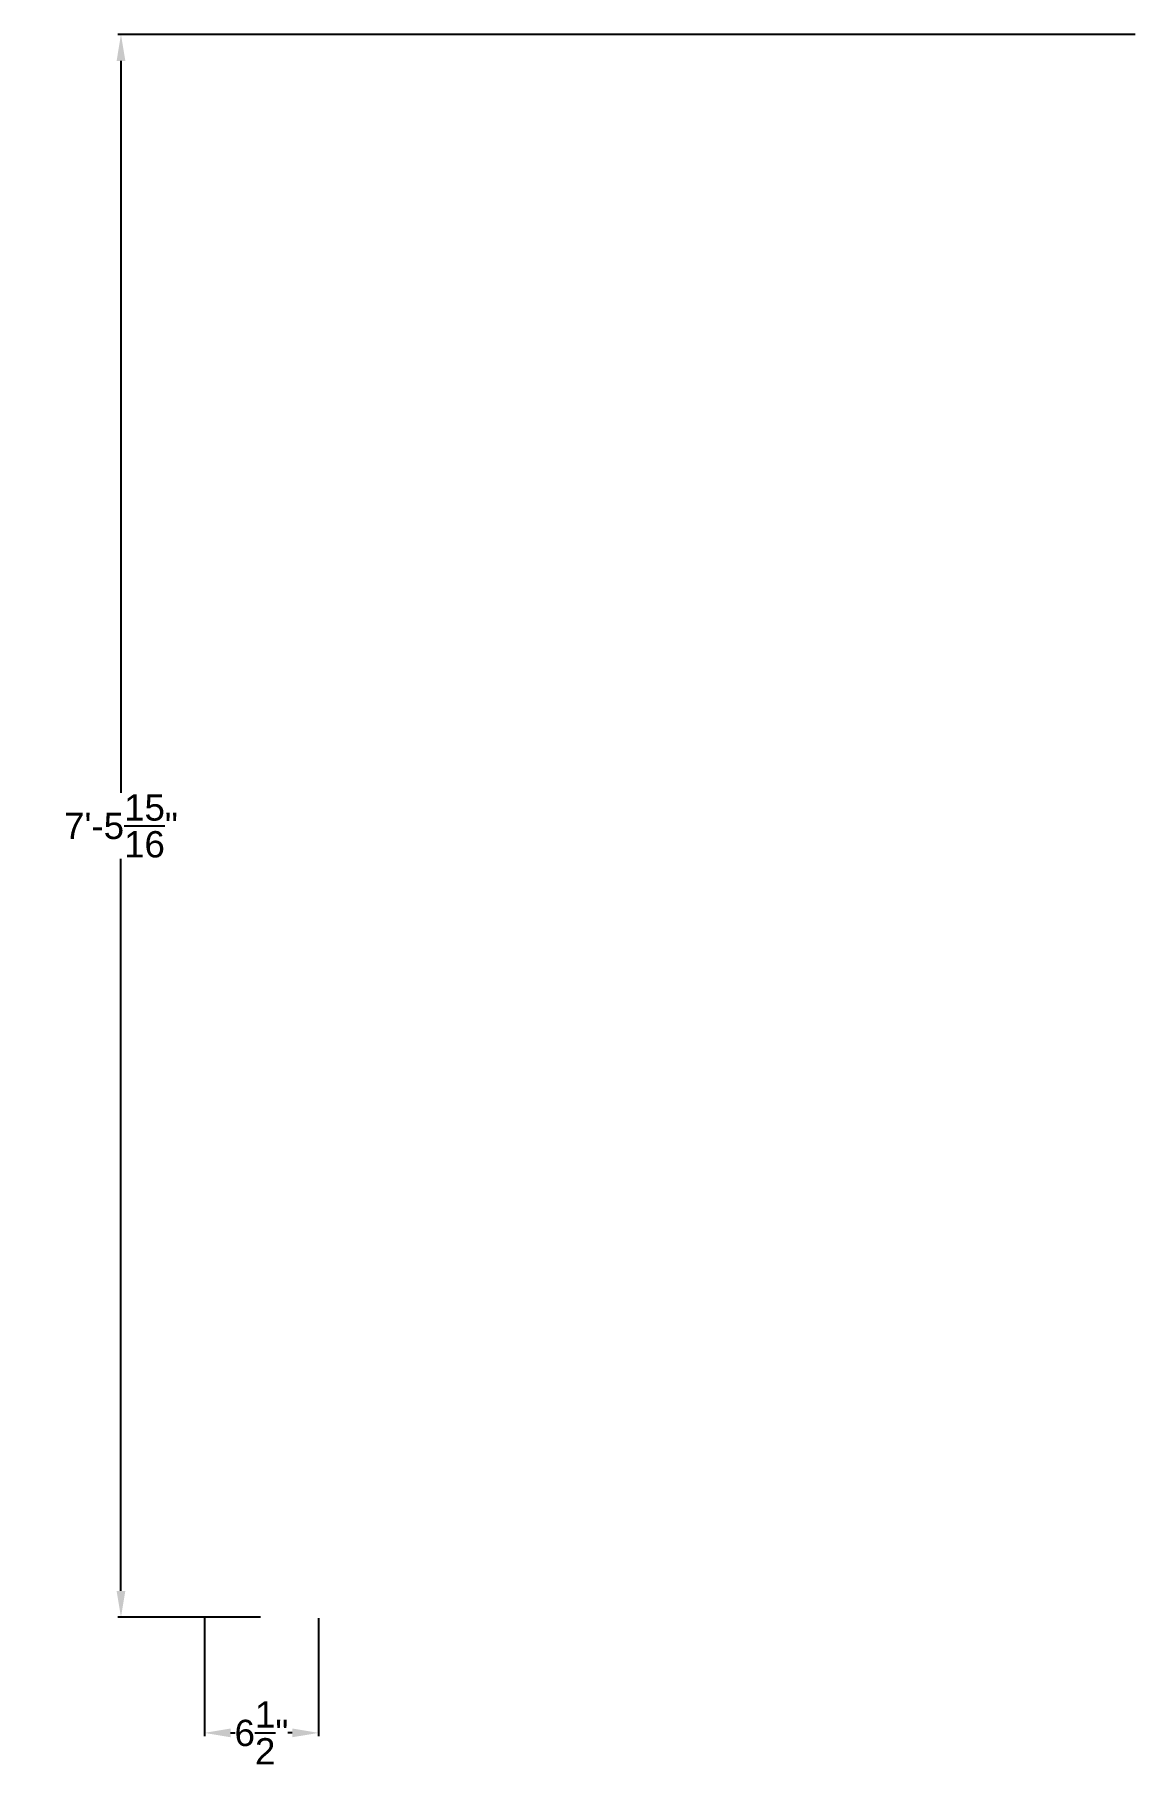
# Model space of a CAD drawing. Header units: inches. Extents: x 89.8 to 152.4, y 21.8 to 120.1.
import ezdxf

# ---------------------------------------------------------------- set-up
doc = ezdxf.new("R2010")
doc.units = ezdxf.units.IN
doc.header["$MEASUREMENT"] = 0
doc.layers.add('Dimensions', color=30, linetype='Continuous')
doc.styles.get("Standard").update_dxf_attribs({"font": 'Arial.ttf'})
doc.dimstyles.new('Architectural Dim', dxfattribs={"dimtxt": 1.4925, "dimasz": 1.4925, "dimexe": 0.18, "dimexo": 0.0625, "dimgap": 0.09, "dimtad": 0, "dimtih": 1, "dimtoh": 1, "dimdec": 4, "dimzin": 0, "dimdsep": 46, "dimlunit": 4, "dimtxsty": 'Standard', "dimcen": 0, "dimadec": 0, "dimazin": 0, "dimtfac": 1, "dimtdec": 4, "dimtofl": 0, "dimtmove": 0, "dimatfit": 3, "dimfxl": 1, "dimtolj": 1, "dimtzin": 0, "dimarcsym": 0})

# ---------------------------------------------------------------- blocks, each defined once
blk = doc.blocks.new('*D13')
at = {"layer": 'Defpoints', "color": 0, "transparency": 16777216}
for p in [(99.47, 30.209), (105.96, 30.209), (105.96, 23.632)]:
    blk.add_point(p, dxfattribs=at)
at = {"layer": 'Dimensions', "color": 0, "lineweight": -2, "transparency": 16777216}
for p, q in [((99.47, 30.147), (99.47, 23.452)), ((105.96, 30.147), (105.96, 23.452)), ((100.963, 23.632), (101.219, 23.632)), ((104.467, 23.632), (104.211, 23.632))]:
    blk.add_line(p, q, dxfattribs=at)
at = {"layer": 'Dimensions', "color": 0, "transparency": 16777216}
for points in [[(100.963, 23.881), (100.963, 23.384), (99.47, 23.632)], [(104.467, 23.881), (104.467, 23.384), (105.96, 23.632)]]:
    blk.add_solid(points, dxfattribs=at)
at = {"layer": 'Dimensions', "color": 0, "transparency": 16777216, "insert": (102.715, 23.632), "char_height": 1.4925, "attachment_point": 5}
blk.add_mtext('\\A1;6{\\H1x;\\S1/2;}"', dxfattribs=at)
blk = doc.blocks.new('*D22')
at = {"layer": 'Defpoints', "color": 0, "transparency": 16777216}
for p in [(94.733, 120.124), (152.428, 120.124), (102.715, 30.209)]:
    blk.add_point(p, dxfattribs=at)
at = {"layer": 'Dimensions', "color": 0, "lineweight": -2, "transparency": 16777216}
for p, q in [((152.365, 120.124), (94.553, 120.124)), ((94.733, 118.631), (94.733, 77.042)), ((94.733, 31.702), (94.733, 73.291)), ((102.653, 30.209), (94.553, 30.209))]:
    blk.add_line(p, q, dxfattribs=at)
at = {"layer": 'Dimensions', "color": 0, "transparency": 16777216}
for points in [[(94.485, 118.631), (94.982, 118.631), (94.733, 120.124)], [(94.485, 31.702), (94.982, 31.702), (94.733, 30.209)]]:
    blk.add_solid(points, dxfattribs=at)
at = {"layer": 'Dimensions', "color": 0, "transparency": 16777216, "insert": (94.733, 75.166), "char_height": 1.4925, "attachment_point": 5}
blk.add_mtext('\\A1;7\'-5{\\H1x;\\S15/16;}"', dxfattribs=at)

msp = doc.modelspace()

# ---------------------------------------------------------------- dimensions: what is measured, and where the dimension line sits
at = {"layer": 'Dimensions'}
dim = msp.add_linear_dim(base=(94.7333, 120.12351), p1=(102.71511, 30.20939), p2=(152.42782, 120.12351), angle=90, dimstyle='Architectural Dim', dxfattribs=at)
dim.commit()
dim.dimension.update_dxf_attribs({"geometry": '*D22', "text_midpoint": (94.7333, 75.16645)})
dim = msp.add_linear_dim(base=(105.95978, 23.63234), p1=(99.47044, 30.20939), p2=(105.95978, 30.20939), dimstyle='Architectural Dim', dxfattribs=at)
dim.commit()
dim.dimension.update_dxf_attribs({"geometry": '*D13', "text_midpoint": (102.71511, 23.63234)})

doc.saveas('drawing.dxf')
